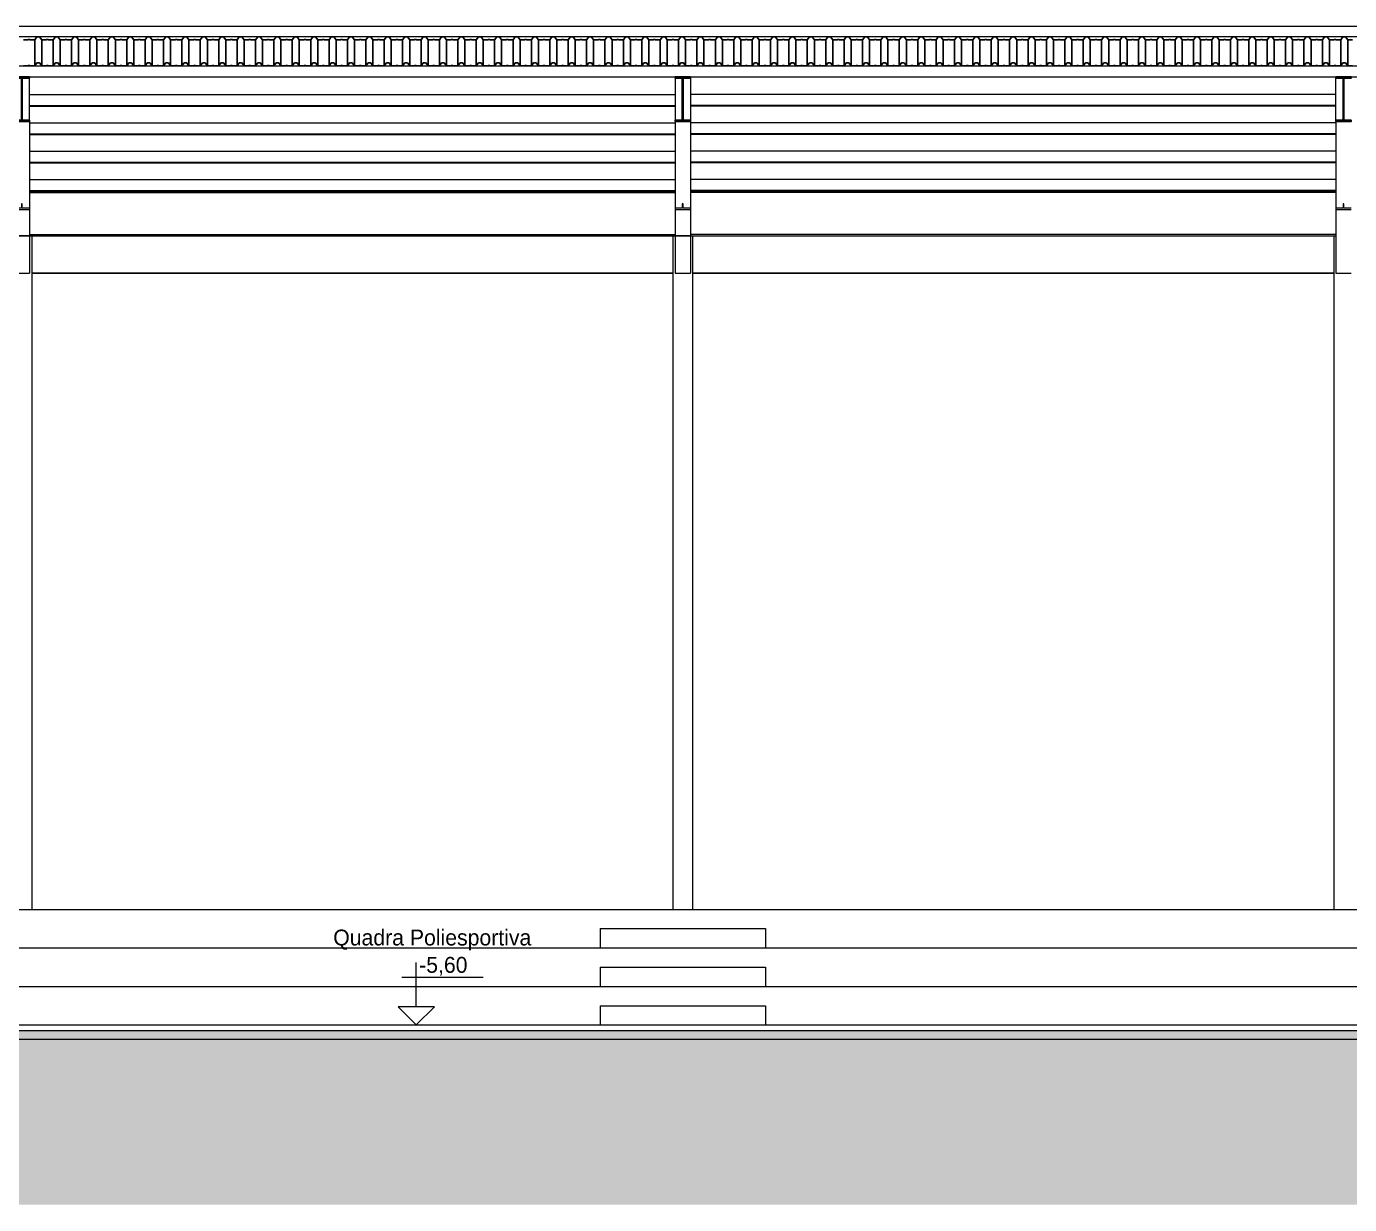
# Model space of a CAD drawing. Header units: millimetres. Extents: x 3006 to 6000, y 1661 to 3774.
# Drawn here: x 3914.73 to 3926.74, y 1769.83 to 1780.53 of the extents above; entities that cross this region are included whole.
import ezdxf

# ---------------------------------------------------------------- set-up
doc = ezdxf.new("R2010")
doc.units = ezdxf.units.MM
doc.header["$LTSCALE"] = 10
doc.linetypes.add('TT3', pattern=[0.25, 0.125, -0.125])
for name, color, linetype, lineweight in [('.10', 200, 'Continuous', 9), ('.10 ultra fina', 240, 'Continuous', 5), ('.15', 150, 'Continuous', 15), ('.25', 70, 'Continuous', 25), ('MARCAÇÕES', 230, 'Continuous', 15)]:
    doc.layers.add(name, color=color, linetype=linetype, lineweight=lineweight)
for name, color, linetype in [('.20 hachura', 185, 'Continuous'), ('ARQ-COB-VIS', 213, 'Continuous'), ('ARQ-HTC-CON', 251, 'Continuous'), ('ARQ-STR-MET-PRJ', 8, 'TT3'), ('Escrita', 34, 'Continuous')]:
    doc.layers.add(name, color=color, linetype=linetype)
doc.styles.add('Texto Wilian', font='himalaya.ttf')

msp = doc.modelspace()

# ---------------------------------------------------------------- hatches: boundary and pattern name
at = {"layer": '.20 hachura', "true_color": 0xc2a3a3}
h = msp.add_hatch(dxfattribs=at)
h.set_pattern_fill('EARTH', color=253, scale=0.1)
h.set_pattern_definition([(0, (0, -0.45), (0.635, 0.635), [0.635, -0.635]), (0, (0, -0.2119), (0.635, 0.635), [0.635, -0.635]), (0, (0, 0.02625), (0.635, 0.635), [0.635, -0.635]), (90, (0.0794, 0.1056), (-0.635, 0.635), [0.635, -0.635]), (90, (0.3175, 0.1056), (-0.635, 0.635), [0.635, -0.635]), (90, (0.5556, 0.1056), (-0.635, 0.635), [0.635, -0.635])])
h.paths.add_polyline_path([(3960.071, 1769.831), (3960.071, 1771.781), (3957.677, 1771.781), (3956.141, 1771.781), (3956.141, 1773.211), (3954.965, 1773.211), (3954.965, 1773.466), (3954.655, 1773.466), (3954.655, 1773.116), (3953.831, 1773.116), (3953.831, 1772.766), (3953, 1772.766), (3953, 1772.416), (3952.163, 1772.416), (3952.163, 1772.066), (3951.313, 1772.066), (3951.313, 1771.716), (3950.445, 1771.716), (3950.445, 1771.331), (3947.715, 1771.331), (3947.715, 1771.651), (3938.95, 1771.651), (3938.95, 1771.331), (3897.595, 1771.331), (3897.595, 1769.831)])
at = {"layer": 'ARQ-HTC-CON'}
msp.add_hatch(color=256, dxfattribs=at).paths.add_polyline_path([(3897.595, 1771.411), (3897.595, 1771.331), (3938.95, 1771.331), (3938.95, 1771.411)])

# ---------------------------------------------------------------- linework, layer by layer
at = {"layer": '.10', "color": 200, "lineweight": 9}
for p, q in [((3897.595, 1771.461), (3938.82, 1771.461)), ((3897.595, 1771.411), (3938.87, 1771.411)), ((3897.595, 1771.331), (3938.95, 1771.331))]:
    msp.add_line(p, q, dxfattribs=at)
at = {"layer": '.10 ultra fina', "color": 240, "lineweight": 5}
for p, q in [((3938.753, 1780.527), (3902.617, 1780.527)), ((3938.713, 1780.432), (3902.655, 1780.432)), ((3908.595, 1772.511), (3932.774, 1772.511)), ((3919.935, 1772.336), (3919.935, 1772.161)), ((3919.935, 1772.336), (3921.435, 1772.336)), ((3921.435, 1772.336), (3921.435, 1772.161)), ((3908.595, 1772.161), (3932.774, 1772.161)), ((3919.935, 1771.986), (3919.935, 1771.811)), ((3919.935, 1771.986), (3921.435, 1771.986)), ((3921.435, 1771.986), (3921.435, 1771.811)), ((3908.595, 1771.811), (3932.774, 1771.811)), ((3919.935, 1771.636), (3919.935, 1771.461)), ((3919.935, 1771.636), (3921.435, 1771.636)), ((3921.435, 1771.636), (3921.435, 1771.461))]:
    msp.add_line(p, q, dxfattribs=at)
at = {"layer": '.15', "color": 150, "lineweight": 15}
for p, q in [((3902.615, 1780.17), (3938.615, 1780.17)), ((3902.615, 1780.069), (3938.615, 1780.069)), ((3914.755, 1779.675), (3914.755, 1780.058)), ((3920.615, 1780.058), (3920.615, 1779.675)), ((3920.755, 1780.058), (3920.755, 1779.675)), ((3926.615, 1779.675), (3926.615, 1780.058)), ((3914.755, 1779.908), (3920.615, 1779.908)), ((3926.615, 1779.908), (3920.755, 1779.908)), ((3914.755, 1779.808), (3920.615, 1779.808)), ((3914.755, 1779.803), (3920.615, 1779.803)), ((3926.615, 1779.808), (3920.755, 1779.808)), ((3926.615, 1779.803), (3920.755, 1779.803)), ((3914.755, 1779.664), (3914.755, 1778.286)), ((3914.755, 1779.651), (3920.615, 1779.651)), ((3920.615, 1779.664), (3920.615, 1778.286)), ((3920.755, 1779.664), (3920.755, 1778.286)), ((3926.615, 1779.651), (3920.755, 1779.651)), ((3926.615, 1779.664), (3926.615, 1778.286)), ((3914.755, 1779.551), (3920.615, 1779.551)), ((3914.755, 1779.546), (3920.615, 1779.546)), ((3926.615, 1779.551), (3920.755, 1779.551)), ((3926.615, 1779.546), (3920.755, 1779.546)), ((3914.755, 1779.394), (3920.615, 1779.394)), ((3926.615, 1779.394), (3920.755, 1779.394)), ((3914.755, 1779.294), (3920.615, 1779.294)), ((3914.755, 1779.289), (3920.615, 1779.289)), ((3926.615, 1779.294), (3920.755, 1779.294)), ((3926.615, 1779.289), (3920.755, 1779.289)), ((3914.755, 1779.137), (3920.615, 1779.137)), ((3926.615, 1779.137), (3920.755, 1779.137)), ((3914.755, 1779.037), (3920.615, 1779.037)), ((3914.755, 1779.032), (3920.615, 1779.032)), ((3914.755, 1779.029), (3920.615, 1779.029)), ((3914.755, 1779.018), (3920.615, 1779.018)), ((3926.615, 1779.037), (3920.755, 1779.037)), ((3926.615, 1779.032), (3920.755, 1779.032)), ((3926.615, 1779.029), (3920.755, 1779.029)), ((3926.615, 1779.018), (3920.755, 1779.018)), ((3914.615, 1778.866), (3914.755, 1778.866)), ((3920.615, 1778.866), (3920.755, 1778.866)), ((3926.615, 1778.866), (3926.755, 1778.866)), ((3914.755, 1778.637), (3920.615, 1778.637)), ((3914.755, 1778.626), (3920.615, 1778.626)), ((3914.774, 1778.626), (3914.774, 1772.511)), ((3920.595, 1778.626), (3920.595, 1772.511)), ((3926.615, 1778.637), (3920.755, 1778.637)), ((3920.755, 1778.626), (3926.615, 1778.626)), ((3920.774, 1778.626), (3920.774, 1772.511)), ((3926.595, 1778.626), (3926.595, 1772.511)), ((3914.615, 1778.286), (3914.755, 1778.286)), ((3920.615, 1778.286), (3920.755, 1778.286)), ((3926.615, 1778.286), (3926.755, 1778.286))]:
    msp.add_line(p, q, dxfattribs=at)
for points in [[(3914.755, 1778.877), (3914.688, 1778.877), (3914.688, 1778.915), (3914.681, 1778.915), (3914.681, 1778.877), (3914.615, 1778.877)], [(3920.755, 1778.877), (3920.688, 1778.877), (3920.688, 1778.915), (3920.681, 1778.915), (3920.681, 1778.877), (3920.615, 1778.877)], [(3926.755, 1778.877), (3926.688, 1778.877), (3926.688, 1778.915), (3926.681, 1778.915), (3926.681, 1778.877), (3926.615, 1778.877)]]:
    msp.add_lwpolyline(points, dxfattribs=at)
at = {"layer": '.25', "color": 70, "lineweight": 25}
for p, q in [((3916.659, 1780.432), (3916.652, 1780.423)), ((3921.669, 1780.432), (3921.662, 1780.423)), ((3926.679, 1780.432), (3926.672, 1780.423))]:
    msp.add_line(p, q, dxfattribs=at)
for points in [[(3915.657, 1780.432), (3915.637, 1780.406), (3915.593, 1780.406), (3915.593, 1780.408), (3915.578, 1780.408), (3915.578, 1780.406), (3915.534, 1780.406), (3915.514, 1780.432), (3915.49, 1780.432), (3915.47, 1780.406), (3915.426, 1780.406), (3915.426, 1780.408), (3915.411, 1780.408), (3915.411, 1780.406), (3915.367, 1780.406), (3915.347, 1780.432), (3915.323, 1780.432), (3915.303, 1780.406), (3915.259, 1780.406), (3915.259, 1780.408), (3915.244, 1780.408), (3915.244, 1780.406), (3915.2, 1780.406), (3915.18, 1780.432), (3915.156, 1780.432), (3915.136, 1780.406), (3915.092, 1780.406), (3915.092, 1780.408), (3915.077, 1780.408), (3915.077, 1780.406), (3915.033, 1780.406), (3915.013, 1780.432), (3914.989, 1780.432), (3914.969, 1780.406), (3914.925, 1780.406), (3914.925, 1780.408), (3914.91, 1780.408), (3914.91, 1780.406), (3914.866, 1780.406), (3914.846, 1780.432), (3914.822, 1780.432), (3914.802, 1780.406), (3914.758, 1780.406), (3914.758, 1780.408), (3914.743, 1780.408), (3914.743, 1780.406), (3914.699, 1780.406)], [(3916.683, 1780.432), (3916.659, 1780.432), (3916.639, 1780.406), (3916.595, 1780.406), (3916.595, 1780.408), (3916.58, 1780.408), (3916.58, 1780.406), (3916.536, 1780.406), (3916.516, 1780.432), (3916.492, 1780.432), (3916.472, 1780.406), (3916.428, 1780.406), (3916.428, 1780.408), (3916.413, 1780.408), (3916.413, 1780.406), (3916.369, 1780.406), (3916.349, 1780.432), (3916.325, 1780.432), (3916.305, 1780.406), (3916.261, 1780.406), (3916.261, 1780.408), (3916.246, 1780.408), (3916.246, 1780.406), (3916.202, 1780.406), (3916.182, 1780.432), (3916.158, 1780.432), (3916.138, 1780.406), (3916.094, 1780.406), (3916.094, 1780.408), (3916.079, 1780.408), (3916.079, 1780.406), (3916.035, 1780.406), (3916.015, 1780.432), (3915.991, 1780.432), (3915.971, 1780.406), (3915.927, 1780.406), (3915.927, 1780.408), (3915.912, 1780.408), (3915.912, 1780.406), (3915.868, 1780.406), (3915.848, 1780.432), (3915.824, 1780.432), (3915.804, 1780.406), (3915.76, 1780.406), (3915.76, 1780.408), (3915.745, 1780.408), (3915.745, 1780.406), (3915.701, 1780.406), (3915.681, 1780.432), (3915.657, 1780.432), (3915.65, 1780.423)], [(3917.661, 1780.432), (3917.641, 1780.406), (3917.597, 1780.406), (3917.597, 1780.408), (3917.582, 1780.408), (3917.582, 1780.406), (3917.538, 1780.406), (3917.518, 1780.432), (3917.494, 1780.432), (3917.474, 1780.406), (3917.43, 1780.406), (3917.43, 1780.408), (3917.415, 1780.408), (3917.415, 1780.406), (3917.371, 1780.406), (3917.351, 1780.432), (3917.327, 1780.432), (3917.307, 1780.406), (3917.263, 1780.406), (3917.263, 1780.408), (3917.248, 1780.408), (3917.248, 1780.406), (3917.204, 1780.406), (3917.184, 1780.432), (3917.16, 1780.432), (3917.14, 1780.406), (3917.096, 1780.406), (3917.096, 1780.408), (3917.081, 1780.408), (3917.081, 1780.406), (3917.037, 1780.406), (3917.017, 1780.432), (3916.993, 1780.432), (3916.973, 1780.406), (3916.929, 1780.406), (3916.929, 1780.408), (3916.914, 1780.408), (3916.914, 1780.406), (3916.87, 1780.406), (3916.85, 1780.432), (3916.826, 1780.432), (3916.806, 1780.406), (3916.762, 1780.406), (3916.762, 1780.408), (3916.747, 1780.408), (3916.747, 1780.406), (3916.703, 1780.406), (3916.683, 1780.432)], [(3918.663, 1780.432), (3918.643, 1780.406), (3918.599, 1780.406), (3918.599, 1780.408), (3918.584, 1780.408), (3918.584, 1780.406), (3918.54, 1780.406), (3918.52, 1780.432), (3918.496, 1780.432), (3918.476, 1780.406), (3918.432, 1780.406), (3918.432, 1780.408), (3918.417, 1780.408), (3918.417, 1780.406), (3918.373, 1780.406), (3918.353, 1780.432), (3918.329, 1780.432), (3918.309, 1780.406), (3918.265, 1780.406), (3918.265, 1780.408), (3918.25, 1780.408), (3918.25, 1780.406), (3918.206, 1780.406), (3918.186, 1780.432), (3918.162, 1780.432), (3918.142, 1780.406), (3918.098, 1780.406), (3918.098, 1780.408), (3918.083, 1780.408), (3918.083, 1780.406), (3918.039, 1780.406), (3918.019, 1780.432), (3917.995, 1780.432), (3917.975, 1780.406), (3917.931, 1780.406), (3917.931, 1780.408), (3917.916, 1780.408), (3917.916, 1780.406), (3917.872, 1780.406), (3917.852, 1780.432), (3917.828, 1780.432), (3917.808, 1780.406), (3917.764, 1780.406), (3917.764, 1780.408), (3917.749, 1780.408), (3917.749, 1780.406), (3917.705, 1780.406), (3917.685, 1780.432), (3917.661, 1780.432), (3917.654, 1780.423)], [(3919.665, 1780.432), (3919.645, 1780.406), (3919.601, 1780.406), (3919.601, 1780.408), (3919.586, 1780.408), (3919.586, 1780.406), (3919.542, 1780.406), (3919.522, 1780.432), (3919.498, 1780.432), (3919.478, 1780.406), (3919.434, 1780.406), (3919.434, 1780.408), (3919.419, 1780.408), (3919.419, 1780.406), (3919.375, 1780.406), (3919.355, 1780.432), (3919.331, 1780.432), (3919.311, 1780.406), (3919.267, 1780.406), (3919.267, 1780.408), (3919.252, 1780.408), (3919.252, 1780.406), (3919.208, 1780.406), (3919.188, 1780.432), (3919.164, 1780.432), (3919.144, 1780.406), (3919.1, 1780.406), (3919.1, 1780.408), (3919.085, 1780.408), (3919.085, 1780.406), (3919.041, 1780.406), (3919.021, 1780.432), (3918.997, 1780.432), (3918.977, 1780.406), (3918.933, 1780.406), (3918.933, 1780.408), (3918.918, 1780.408), (3918.918, 1780.406), (3918.874, 1780.406), (3918.854, 1780.432), (3918.83, 1780.432), (3918.81, 1780.406), (3918.766, 1780.406), (3918.766, 1780.408), (3918.751, 1780.408), (3918.751, 1780.406), (3918.707, 1780.406), (3918.687, 1780.432), (3918.663, 1780.432), (3918.656, 1780.423)], [(3920.667, 1780.432), (3920.647, 1780.406), (3920.603, 1780.406), (3920.603, 1780.408), (3920.588, 1780.408), (3920.588, 1780.406), (3920.544, 1780.406), (3920.524, 1780.432), (3920.5, 1780.432), (3920.48, 1780.406), (3920.436, 1780.406), (3920.436, 1780.408), (3920.421, 1780.408), (3920.421, 1780.406), (3920.377, 1780.406), (3920.357, 1780.432), (3920.333, 1780.432), (3920.313, 1780.406), (3920.269, 1780.406), (3920.269, 1780.408), (3920.254, 1780.408), (3920.254, 1780.406), (3920.21, 1780.406), (3920.19, 1780.432), (3920.166, 1780.432), (3920.146, 1780.406), (3920.102, 1780.406), (3920.102, 1780.408), (3920.087, 1780.408), (3920.087, 1780.406), (3920.043, 1780.406), (3920.023, 1780.432), (3919.999, 1780.432), (3919.979, 1780.406), (3919.935, 1780.406), (3919.935, 1780.408), (3919.92, 1780.408), (3919.92, 1780.406), (3919.876, 1780.406), (3919.856, 1780.432), (3919.832, 1780.432), (3919.812, 1780.406), (3919.768, 1780.406), (3919.768, 1780.408), (3919.753, 1780.408), (3919.753, 1780.406), (3919.709, 1780.406), (3919.689, 1780.432), (3919.665, 1780.432), (3919.658, 1780.423)], [(3921.693, 1780.432), (3921.669, 1780.432), (3921.649, 1780.406), (3921.605, 1780.406), (3921.605, 1780.408), (3921.59, 1780.408), (3921.59, 1780.406), (3921.546, 1780.406), (3921.526, 1780.432), (3921.502, 1780.432), (3921.482, 1780.406), (3921.438, 1780.406), (3921.438, 1780.408), (3921.423, 1780.408), (3921.423, 1780.406), (3921.379, 1780.406), (3921.359, 1780.432), (3921.335, 1780.432), (3921.315, 1780.406), (3921.271, 1780.406), (3921.271, 1780.408), (3921.256, 1780.408), (3921.256, 1780.406), (3921.212, 1780.406), (3921.192, 1780.432), (3921.168, 1780.432), (3921.148, 1780.406), (3921.104, 1780.406), (3921.104, 1780.408), (3921.089, 1780.408), (3921.089, 1780.406), (3921.045, 1780.406), (3921.025, 1780.432), (3921.001, 1780.432), (3920.981, 1780.406), (3920.937, 1780.406), (3920.937, 1780.408), (3920.922, 1780.408), (3920.922, 1780.406), (3920.878, 1780.406), (3920.858, 1780.432), (3920.834, 1780.432), (3920.814, 1780.406), (3920.77, 1780.406), (3920.77, 1780.408), (3920.755, 1780.408), (3920.755, 1780.406), (3920.711, 1780.406), (3920.691, 1780.432), (3920.667, 1780.432), (3920.66, 1780.423)], [(3922.671, 1780.432), (3922.651, 1780.406), (3922.607, 1780.406), (3922.607, 1780.408), (3922.592, 1780.408), (3922.592, 1780.406), (3922.548, 1780.406), (3922.528, 1780.432), (3922.504, 1780.432), (3922.484, 1780.406), (3922.44, 1780.406), (3922.44, 1780.408), (3922.425, 1780.408), (3922.425, 1780.406), (3922.381, 1780.406), (3922.361, 1780.432), (3922.337, 1780.432), (3922.317, 1780.406), (3922.273, 1780.406), (3922.273, 1780.408), (3922.258, 1780.408), (3922.258, 1780.406), (3922.214, 1780.406), (3922.194, 1780.432), (3922.17, 1780.432), (3922.15, 1780.406), (3922.106, 1780.406), (3922.106, 1780.408), (3922.091, 1780.408), (3922.091, 1780.406), (3922.047, 1780.406), (3922.027, 1780.432), (3922.003, 1780.432), (3921.983, 1780.406), (3921.939, 1780.406), (3921.939, 1780.408), (3921.924, 1780.408), (3921.924, 1780.406), (3921.88, 1780.406), (3921.86, 1780.432), (3921.836, 1780.432), (3921.816, 1780.406), (3921.772, 1780.406), (3921.772, 1780.408), (3921.757, 1780.408), (3921.757, 1780.406), (3921.713, 1780.406), (3921.693, 1780.432)], [(3923.673, 1780.432), (3923.653, 1780.406), (3923.609, 1780.406), (3923.609, 1780.408), (3923.594, 1780.408), (3923.594, 1780.406), (3923.55, 1780.406), (3923.53, 1780.432), (3923.506, 1780.432), (3923.486, 1780.406), (3923.442, 1780.406), (3923.442, 1780.408), (3923.427, 1780.408), (3923.427, 1780.406), (3923.383, 1780.406), (3923.363, 1780.432), (3923.339, 1780.432), (3923.319, 1780.406), (3923.275, 1780.406), (3923.275, 1780.408), (3923.26, 1780.408), (3923.26, 1780.406), (3923.216, 1780.406), (3923.196, 1780.432), (3923.172, 1780.432), (3923.152, 1780.406), (3923.108, 1780.406), (3923.108, 1780.408), (3923.093, 1780.408), (3923.093, 1780.406), (3923.049, 1780.406), (3923.029, 1780.432), (3923.005, 1780.432), (3922.985, 1780.406), (3922.941, 1780.406), (3922.941, 1780.408), (3922.926, 1780.408), (3922.926, 1780.406), (3922.882, 1780.406), (3922.862, 1780.432), (3922.838, 1780.432), (3922.818, 1780.406), (3922.774, 1780.406), (3922.774, 1780.408), (3922.759, 1780.408), (3922.759, 1780.406), (3922.715, 1780.406), (3922.695, 1780.432), (3922.671, 1780.432), (3922.664, 1780.423)], [(3924.675, 1780.432), (3924.655, 1780.406), (3924.611, 1780.406), (3924.611, 1780.408), (3924.596, 1780.408), (3924.596, 1780.406), (3924.552, 1780.406), (3924.532, 1780.432), (3924.508, 1780.432), (3924.488, 1780.406), (3924.444, 1780.406), (3924.444, 1780.408), (3924.429, 1780.408), (3924.429, 1780.406), (3924.385, 1780.406), (3924.365, 1780.432), (3924.341, 1780.432), (3924.321, 1780.406), (3924.277, 1780.406), (3924.277, 1780.408), (3924.262, 1780.408), (3924.262, 1780.406), (3924.218, 1780.406), (3924.198, 1780.432), (3924.174, 1780.432), (3924.154, 1780.406), (3924.11, 1780.406), (3924.11, 1780.408), (3924.095, 1780.408), (3924.095, 1780.406), (3924.051, 1780.406), (3924.031, 1780.432), (3924.007, 1780.432), (3923.987, 1780.406), (3923.943, 1780.406), (3923.943, 1780.408), (3923.928, 1780.408), (3923.928, 1780.406), (3923.884, 1780.406), (3923.864, 1780.432), (3923.84, 1780.432), (3923.82, 1780.406), (3923.776, 1780.406), (3923.776, 1780.408), (3923.761, 1780.408), (3923.761, 1780.406), (3923.717, 1780.406), (3923.697, 1780.432), (3923.673, 1780.432), (3923.666, 1780.423)], [(3925.677, 1780.432), (3925.657, 1780.406), (3925.613, 1780.406), (3925.613, 1780.408), (3925.598, 1780.408), (3925.598, 1780.406), (3925.554, 1780.406), (3925.534, 1780.432), (3925.51, 1780.432), (3925.49, 1780.406), (3925.446, 1780.406), (3925.446, 1780.408), (3925.431, 1780.408), (3925.431, 1780.406), (3925.387, 1780.406), (3925.367, 1780.432), (3925.343, 1780.432), (3925.323, 1780.406), (3925.279, 1780.406), (3925.279, 1780.408), (3925.264, 1780.408), (3925.264, 1780.406), (3925.22, 1780.406), (3925.2, 1780.432), (3925.176, 1780.432), (3925.156, 1780.406), (3925.112, 1780.406), (3925.112, 1780.408), (3925.097, 1780.408), (3925.097, 1780.406), (3925.053, 1780.406), (3925.033, 1780.432), (3925.009, 1780.432), (3924.989, 1780.406), (3924.945, 1780.406), (3924.945, 1780.408), (3924.93, 1780.408), (3924.93, 1780.406), (3924.886, 1780.406), (3924.866, 1780.432), (3924.842, 1780.432), (3924.822, 1780.406), (3924.778, 1780.406), (3924.778, 1780.408), (3924.763, 1780.408), (3924.763, 1780.406), (3924.719, 1780.406), (3924.699, 1780.432), (3924.675, 1780.432), (3924.668, 1780.423)], [(3926.703, 1780.432), (3926.679, 1780.432), (3926.659, 1780.406), (3926.615, 1780.406), (3926.615, 1780.408), (3926.6, 1780.408), (3926.6, 1780.406), (3926.556, 1780.406), (3926.536, 1780.432), (3926.512, 1780.432), (3926.492, 1780.406), (3926.448, 1780.406), (3926.448, 1780.408), (3926.433, 1780.408), (3926.433, 1780.406), (3926.389, 1780.406), (3926.369, 1780.432), (3926.345, 1780.432), (3926.325, 1780.406), (3926.281, 1780.406), (3926.281, 1780.408), (3926.266, 1780.408), (3926.266, 1780.406), (3926.222, 1780.406), (3926.202, 1780.432), (3926.178, 1780.432), (3926.158, 1780.406), (3926.114, 1780.406), (3926.114, 1780.408), (3926.099, 1780.408), (3926.099, 1780.406), (3926.055, 1780.406), (3926.035, 1780.432), (3926.011, 1780.432), (3925.991, 1780.406), (3925.947, 1780.406), (3925.947, 1780.408), (3925.932, 1780.408), (3925.932, 1780.406), (3925.888, 1780.406), (3925.868, 1780.432), (3925.844, 1780.432), (3925.824, 1780.406), (3925.78, 1780.406), (3925.78, 1780.408), (3925.765, 1780.408), (3925.765, 1780.406), (3925.721, 1780.406), (3925.701, 1780.432), (3925.677, 1780.432), (3925.67, 1780.423)], [(3926.767, 1780.406), (3926.723, 1780.406), (3926.703, 1780.432)], [(3915.657, 1780.196), (3915.637, 1780.17), (3915.593, 1780.17), (3915.593, 1780.172), (3915.578, 1780.172), (3915.578, 1780.17), (3915.534, 1780.17), (3915.514, 1780.196), (3915.49, 1780.196), (3915.47, 1780.17), (3915.426, 1780.17), (3915.426, 1780.172), (3915.411, 1780.172), (3915.411, 1780.17), (3915.367, 1780.17), (3915.347, 1780.196), (3915.323, 1780.196), (3915.303, 1780.17), (3915.259, 1780.17), (3915.259, 1780.172), (3915.244, 1780.172), (3915.244, 1780.17), (3915.2, 1780.17), (3915.18, 1780.196), (3915.156, 1780.196), (3915.136, 1780.17), (3915.092, 1780.17), (3915.092, 1780.172), (3915.077, 1780.172), (3915.077, 1780.17), (3915.033, 1780.17), (3915.013, 1780.196), (3914.989, 1780.196), (3914.969, 1780.17), (3914.925, 1780.17), (3914.925, 1780.172), (3914.91, 1780.172), (3914.91, 1780.17), (3914.866, 1780.17), (3914.846, 1780.196), (3914.822, 1780.196), (3914.802, 1780.17), (3914.758, 1780.17), (3914.758, 1780.172), (3914.743, 1780.172), (3914.743, 1780.17), (3914.699, 1780.17)], [(3916.659, 1780.196), (3916.639, 1780.17), (3916.595, 1780.17), (3916.595, 1780.172), (3916.58, 1780.172), (3916.58, 1780.17), (3916.536, 1780.17), (3916.516, 1780.196), (3916.492, 1780.196), (3916.472, 1780.17), (3916.428, 1780.17), (3916.428, 1780.172), (3916.413, 1780.172), (3916.413, 1780.17), (3916.369, 1780.17), (3916.349, 1780.196), (3916.325, 1780.196), (3916.305, 1780.17), (3916.261, 1780.17), (3916.261, 1780.172), (3916.246, 1780.172), (3916.246, 1780.17), (3916.202, 1780.17), (3916.182, 1780.196), (3916.158, 1780.196), (3916.138, 1780.17), (3916.094, 1780.17), (3916.094, 1780.172), (3916.079, 1780.172), (3916.079, 1780.17), (3916.035, 1780.17), (3916.015, 1780.196), (3915.991, 1780.196), (3915.971, 1780.17), (3915.927, 1780.17), (3915.927, 1780.172), (3915.912, 1780.172), (3915.912, 1780.17), (3915.868, 1780.17), (3915.848, 1780.196), (3915.824, 1780.196), (3915.804, 1780.17), (3915.76, 1780.17), (3915.76, 1780.172), (3915.745, 1780.172), (3915.745, 1780.17), (3915.701, 1780.17), (3915.681, 1780.196), (3915.657, 1780.196), (3915.65, 1780.186)], [(3917.661, 1780.196), (3917.641, 1780.17), (3917.597, 1780.17), (3917.597, 1780.172), (3917.582, 1780.172), (3917.582, 1780.17), (3917.538, 1780.17), (3917.518, 1780.196), (3917.494, 1780.196), (3917.474, 1780.17), (3917.43, 1780.17), (3917.43, 1780.172), (3917.415, 1780.172), (3917.415, 1780.17), (3917.371, 1780.17), (3917.351, 1780.196), (3917.327, 1780.196), (3917.307, 1780.17), (3917.263, 1780.17), (3917.263, 1780.172), (3917.248, 1780.172), (3917.248, 1780.17), (3917.204, 1780.17), (3917.184, 1780.196), (3917.16, 1780.196), (3917.14, 1780.17), (3917.096, 1780.17), (3917.096, 1780.172), (3917.081, 1780.172), (3917.081, 1780.17), (3917.037, 1780.17), (3917.017, 1780.196), (3916.993, 1780.196), (3916.973, 1780.17), (3916.929, 1780.17), (3916.929, 1780.172), (3916.914, 1780.172), (3916.914, 1780.17), (3916.87, 1780.17), (3916.85, 1780.196), (3916.826, 1780.196), (3916.806, 1780.17), (3916.762, 1780.17), (3916.762, 1780.172), (3916.747, 1780.172), (3916.747, 1780.17), (3916.703, 1780.17), (3916.683, 1780.196), (3916.659, 1780.196), (3916.652, 1780.186)], [(3918.663, 1780.196), (3918.643, 1780.17), (3918.599, 1780.17), (3918.599, 1780.172), (3918.584, 1780.172), (3918.584, 1780.17), (3918.54, 1780.17), (3918.52, 1780.196), (3918.496, 1780.196), (3918.476, 1780.17), (3918.432, 1780.17), (3918.432, 1780.172), (3918.417, 1780.172), (3918.417, 1780.17), (3918.373, 1780.17), (3918.353, 1780.196), (3918.329, 1780.196), (3918.309, 1780.17), (3918.265, 1780.17), (3918.265, 1780.172), (3918.25, 1780.172), (3918.25, 1780.17), (3918.206, 1780.17), (3918.186, 1780.196), (3918.162, 1780.196), (3918.142, 1780.17), (3918.098, 1780.17), (3918.098, 1780.172), (3918.083, 1780.172), (3918.083, 1780.17), (3918.039, 1780.17), (3918.019, 1780.196), (3917.995, 1780.196), (3917.975, 1780.17), (3917.931, 1780.17), (3917.931, 1780.172), (3917.916, 1780.172), (3917.916, 1780.17), (3917.872, 1780.17), (3917.852, 1780.196), (3917.828, 1780.196), (3917.808, 1780.17), (3917.764, 1780.17), (3917.764, 1780.172), (3917.749, 1780.172), (3917.749, 1780.17), (3917.705, 1780.17), (3917.685, 1780.196), (3917.661, 1780.196), (3917.654, 1780.186)], [(3919.665, 1780.196), (3919.645, 1780.17), (3919.601, 1780.17), (3919.601, 1780.172), (3919.586, 1780.172), (3919.586, 1780.17), (3919.542, 1780.17), (3919.522, 1780.196), (3919.498, 1780.196), (3919.478, 1780.17), (3919.434, 1780.17), (3919.434, 1780.172), (3919.419, 1780.172), (3919.419, 1780.17), (3919.375, 1780.17), (3919.355, 1780.196), (3919.331, 1780.196), (3919.311, 1780.17), (3919.267, 1780.17), (3919.267, 1780.172), (3919.252, 1780.172), (3919.252, 1780.17), (3919.208, 1780.17), (3919.188, 1780.196), (3919.164, 1780.196), (3919.144, 1780.17), (3919.1, 1780.17), (3919.1, 1780.172), (3919.085, 1780.172), (3919.085, 1780.17), (3919.041, 1780.17), (3919.021, 1780.196), (3918.997, 1780.196), (3918.977, 1780.17), (3918.933, 1780.17), (3918.933, 1780.172), (3918.918, 1780.172), (3918.918, 1780.17), (3918.874, 1780.17), (3918.854, 1780.196), (3918.83, 1780.196), (3918.81, 1780.17), (3918.766, 1780.17), (3918.766, 1780.172), (3918.751, 1780.172), (3918.751, 1780.17), (3918.707, 1780.17), (3918.687, 1780.196), (3918.663, 1780.196), (3918.656, 1780.186)], [(3920.667, 1780.196), (3920.647, 1780.17), (3920.603, 1780.17), (3920.603, 1780.172), (3920.588, 1780.172), (3920.588, 1780.17), (3920.544, 1780.17), (3920.524, 1780.196), (3920.5, 1780.196), (3920.48, 1780.17), (3920.436, 1780.17), (3920.436, 1780.172), (3920.421, 1780.172), (3920.421, 1780.17), (3920.377, 1780.17), (3920.357, 1780.196), (3920.333, 1780.196), (3920.313, 1780.17), (3920.269, 1780.17), (3920.269, 1780.172), (3920.254, 1780.172), (3920.254, 1780.17), (3920.21, 1780.17), (3920.19, 1780.196), (3920.166, 1780.196), (3920.146, 1780.17), (3920.102, 1780.17), (3920.102, 1780.172), (3920.087, 1780.172), (3920.087, 1780.17), (3920.043, 1780.17), (3920.023, 1780.196), (3919.999, 1780.196), (3919.979, 1780.17), (3919.935, 1780.17), (3919.935, 1780.172), (3919.92, 1780.172), (3919.92, 1780.17), (3919.876, 1780.17), (3919.856, 1780.196), (3919.832, 1780.196), (3919.812, 1780.17), (3919.768, 1780.17), (3919.768, 1780.172), (3919.753, 1780.172), (3919.753, 1780.17), (3919.709, 1780.17), (3919.689, 1780.196), (3919.665, 1780.196), (3919.658, 1780.186)], [(3921.669, 1780.196), (3921.649, 1780.17), (3921.605, 1780.17), (3921.605, 1780.172), (3921.59, 1780.172), (3921.59, 1780.17), (3921.546, 1780.17), (3921.526, 1780.196), (3921.502, 1780.196), (3921.482, 1780.17), (3921.438, 1780.17), (3921.438, 1780.172), (3921.423, 1780.172), (3921.423, 1780.17), (3921.379, 1780.17), (3921.359, 1780.196), (3921.335, 1780.196), (3921.315, 1780.17), (3921.271, 1780.17), (3921.271, 1780.172), (3921.256, 1780.172), (3921.256, 1780.17), (3921.212, 1780.17), (3921.192, 1780.196), (3921.168, 1780.196), (3921.148, 1780.17), (3921.104, 1780.17), (3921.104, 1780.172), (3921.089, 1780.172), (3921.089, 1780.17), (3921.045, 1780.17), (3921.025, 1780.196), (3921.001, 1780.196), (3920.981, 1780.17), (3920.937, 1780.17), (3920.937, 1780.172), (3920.922, 1780.172), (3920.922, 1780.17), (3920.878, 1780.17), (3920.858, 1780.196), (3920.834, 1780.196), (3920.814, 1780.17), (3920.77, 1780.17), (3920.77, 1780.172), (3920.755, 1780.172), (3920.755, 1780.17), (3920.711, 1780.17), (3920.691, 1780.196), (3920.667, 1780.196), (3920.66, 1780.186)], [(3922.671, 1780.196), (3922.651, 1780.17), (3922.607, 1780.17), (3922.607, 1780.172), (3922.592, 1780.172), (3922.592, 1780.17), (3922.548, 1780.17), (3922.528, 1780.196), (3922.504, 1780.196), (3922.484, 1780.17), (3922.44, 1780.17), (3922.44, 1780.172), (3922.425, 1780.172), (3922.425, 1780.17), (3922.381, 1780.17), (3922.361, 1780.196), (3922.337, 1780.196), (3922.317, 1780.17), (3922.273, 1780.17), (3922.273, 1780.172), (3922.258, 1780.172), (3922.258, 1780.17), (3922.214, 1780.17), (3922.194, 1780.196), (3922.17, 1780.196), (3922.15, 1780.17), (3922.106, 1780.17), (3922.106, 1780.172), (3922.091, 1780.172), (3922.091, 1780.17), (3922.047, 1780.17), (3922.027, 1780.196), (3922.003, 1780.196), (3921.983, 1780.17), (3921.939, 1780.17), (3921.939, 1780.172), (3921.924, 1780.172), (3921.924, 1780.17), (3921.88, 1780.17), (3921.86, 1780.196), (3921.836, 1780.196), (3921.816, 1780.17), (3921.772, 1780.17), (3921.772, 1780.172), (3921.757, 1780.172), (3921.757, 1780.17), (3921.713, 1780.17), (3921.693, 1780.196), (3921.669, 1780.196), (3921.662, 1780.186)], [(3923.673, 1780.196), (3923.653, 1780.17), (3923.609, 1780.17), (3923.609, 1780.172), (3923.594, 1780.172), (3923.594, 1780.17), (3923.55, 1780.17), (3923.53, 1780.196), (3923.506, 1780.196), (3923.486, 1780.17), (3923.442, 1780.17), (3923.442, 1780.172), (3923.427, 1780.172), (3923.427, 1780.17), (3923.383, 1780.17), (3923.363, 1780.196), (3923.339, 1780.196), (3923.319, 1780.17), (3923.275, 1780.17), (3923.275, 1780.172), (3923.26, 1780.172), (3923.26, 1780.17), (3923.216, 1780.17), (3923.196, 1780.196), (3923.172, 1780.196), (3923.152, 1780.17), (3923.108, 1780.17), (3923.108, 1780.172), (3923.093, 1780.172), (3923.093, 1780.17), (3923.049, 1780.17), (3923.029, 1780.196), (3923.005, 1780.196), (3922.985, 1780.17), (3922.941, 1780.17), (3922.941, 1780.172), (3922.926, 1780.172), (3922.926, 1780.17), (3922.882, 1780.17), (3922.862, 1780.196), (3922.838, 1780.196), (3922.818, 1780.17), (3922.774, 1780.17), (3922.774, 1780.172), (3922.759, 1780.172), (3922.759, 1780.17), (3922.715, 1780.17), (3922.695, 1780.196), (3922.671, 1780.196), (3922.664, 1780.186)], [(3924.675, 1780.196), (3924.655, 1780.17), (3924.611, 1780.17), (3924.611, 1780.172), (3924.596, 1780.172), (3924.596, 1780.17), (3924.552, 1780.17), (3924.532, 1780.196), (3924.508, 1780.196), (3924.488, 1780.17), (3924.444, 1780.17), (3924.444, 1780.172), (3924.429, 1780.172), (3924.429, 1780.17), (3924.385, 1780.17), (3924.365, 1780.196), (3924.341, 1780.196), (3924.321, 1780.17), (3924.277, 1780.17), (3924.277, 1780.172), (3924.262, 1780.172), (3924.262, 1780.17), (3924.218, 1780.17), (3924.198, 1780.196), (3924.174, 1780.196), (3924.154, 1780.17), (3924.11, 1780.17), (3924.11, 1780.172), (3924.095, 1780.172), (3924.095, 1780.17), (3924.051, 1780.17), (3924.031, 1780.196), (3924.007, 1780.196), (3923.987, 1780.17), (3923.943, 1780.17), (3923.943, 1780.172), (3923.928, 1780.172), (3923.928, 1780.17), (3923.884, 1780.17), (3923.864, 1780.196), (3923.84, 1780.196), (3923.82, 1780.17), (3923.776, 1780.17), (3923.776, 1780.172), (3923.761, 1780.172), (3923.761, 1780.17), (3923.717, 1780.17), (3923.697, 1780.196), (3923.673, 1780.196), (3923.666, 1780.186)], [(3925.677, 1780.196), (3925.657, 1780.17), (3925.613, 1780.17), (3925.613, 1780.172), (3925.598, 1780.172), (3925.598, 1780.17), (3925.554, 1780.17), (3925.534, 1780.196), (3925.51, 1780.196), (3925.49, 1780.17), (3925.446, 1780.17), (3925.446, 1780.172), (3925.431, 1780.172), (3925.431, 1780.17), (3925.387, 1780.17), (3925.367, 1780.196), (3925.343, 1780.196), (3925.323, 1780.17), (3925.279, 1780.17), (3925.279, 1780.172), (3925.264, 1780.172), (3925.264, 1780.17), (3925.22, 1780.17), (3925.2, 1780.196), (3925.176, 1780.196), (3925.156, 1780.17), (3925.112, 1780.17), (3925.112, 1780.172), (3925.097, 1780.172), (3925.097, 1780.17), (3925.053, 1780.17), (3925.033, 1780.196), (3925.009, 1780.196), (3924.989, 1780.17), (3924.945, 1780.17), (3924.945, 1780.172), (3924.93, 1780.172), (3924.93, 1780.17), (3924.886, 1780.17), (3924.866, 1780.196), (3924.842, 1780.196), (3924.822, 1780.17), (3924.778, 1780.17), (3924.778, 1780.172), (3924.763, 1780.172), (3924.763, 1780.17), (3924.719, 1780.17), (3924.699, 1780.196), (3924.675, 1780.196), (3924.668, 1780.186)], [(3926.679, 1780.196), (3926.659, 1780.17), (3926.615, 1780.17), (3926.615, 1780.172), (3926.6, 1780.172), (3926.6, 1780.17), (3926.556, 1780.17), (3926.536, 1780.196), (3926.512, 1780.196), (3926.492, 1780.17), (3926.448, 1780.17), (3926.448, 1780.172), (3926.433, 1780.172), (3926.433, 1780.17), (3926.389, 1780.17), (3926.369, 1780.196), (3926.345, 1780.196), (3926.325, 1780.17), (3926.281, 1780.17), (3926.281, 1780.172), (3926.266, 1780.172), (3926.266, 1780.17), (3926.222, 1780.17), (3926.202, 1780.196), (3926.178, 1780.196), (3926.158, 1780.17), (3926.114, 1780.17), (3926.114, 1780.172), (3926.099, 1780.172), (3926.099, 1780.17), (3926.055, 1780.17), (3926.035, 1780.196), (3926.011, 1780.196), (3925.991, 1780.17), (3925.947, 1780.17), (3925.947, 1780.172), (3925.932, 1780.172), (3925.932, 1780.17), (3925.888, 1780.17), (3925.868, 1780.196), (3925.844, 1780.196), (3925.824, 1780.17), (3925.78, 1780.17), (3925.78, 1780.172), (3925.765, 1780.172), (3925.765, 1780.17), (3925.721, 1780.17), (3925.701, 1780.196), (3925.677, 1780.196), (3925.67, 1780.186)], [(3926.767, 1780.17), (3926.723, 1780.17), (3926.703, 1780.196), (3926.679, 1780.196), (3926.672, 1780.186)]]:
    msp.add_lwpolyline(points, dxfattribs=at)
for points in [[(3914.615, 1779.664), (3914.615, 1779.675), (3914.681, 1779.675), (3914.681, 1780.058), (3914.615, 1780.058), (3914.615, 1780.069), (3914.755, 1780.069), (3914.755, 1780.058), (3914.688, 1780.058), (3914.688, 1779.675), (3914.755, 1779.675), (3914.755, 1779.664)], [(3920.615, 1779.664), (3920.615, 1779.675), (3920.681, 1779.675), (3920.681, 1780.058), (3920.615, 1780.058), (3920.615, 1780.069), (3920.755, 1780.069), (3920.755, 1780.058), (3920.688, 1780.058), (3920.688, 1779.675), (3920.755, 1779.675), (3920.755, 1779.664)], [(3926.615, 1779.664), (3926.615, 1779.675), (3926.681, 1779.675), (3926.681, 1780.058), (3926.615, 1780.058), (3926.615, 1780.069), (3926.755, 1780.069), (3926.755, 1780.058), (3926.688, 1780.058), (3926.688, 1779.675), (3926.755, 1779.675), (3926.755, 1779.664)]]:
    msp.add_lwpolyline(points, close=True, dxfattribs=at)
at = {"layer": 'ARQ-COB-VIS', "color": 8}
for p, q in [((3914.802, 1780.406), (3914.802, 1780.17)), ((3914.866, 1780.406), (3914.866, 1780.17)), ((3914.969, 1780.406), (3914.969, 1780.17)), ((3915.033, 1780.406), (3915.033, 1780.17)), ((3915.136, 1780.406), (3915.136, 1780.17)), ((3915.2, 1780.406), (3915.2, 1780.17)), ((3915.303, 1780.406), (3915.303, 1780.17)), ((3915.367, 1780.406), (3915.367, 1780.17)), ((3915.47, 1780.406), (3915.47, 1780.17)), ((3915.534, 1780.406), (3915.534, 1780.17)), ((3915.637, 1780.406), (3915.637, 1780.17)), ((3915.701, 1780.406), (3915.701, 1780.17)), ((3915.804, 1780.406), (3915.804, 1780.17)), ((3915.868, 1780.406), (3915.868, 1780.17)), ((3915.971, 1780.406), (3915.971, 1780.17)), ((3916.035, 1780.406), (3916.035, 1780.17)), ((3916.138, 1780.406), (3916.138, 1780.17)), ((3916.202, 1780.406), (3916.202, 1780.17)), ((3916.305, 1780.406), (3916.305, 1780.17)), ((3916.369, 1780.406), (3916.369, 1780.17)), ((3916.472, 1780.406), (3916.472, 1780.17)), ((3916.536, 1780.406), (3916.536, 1780.17)), ((3916.639, 1780.406), (3916.639, 1780.17)), ((3916.703, 1780.406), (3916.703, 1780.17)), ((3916.806, 1780.406), (3916.806, 1780.17)), ((3916.87, 1780.406), (3916.87, 1780.17)), ((3916.973, 1780.406), (3916.973, 1780.17)), ((3917.037, 1780.406), (3917.037, 1780.17)), ((3917.14, 1780.406), (3917.14, 1780.17)), ((3917.204, 1780.406), (3917.204, 1780.17)), ((3917.307, 1780.406), (3917.307, 1780.17)), ((3917.371, 1780.406), (3917.371, 1780.17)), ((3917.474, 1780.406), (3917.474, 1780.17)), ((3917.538, 1780.406), (3917.538, 1780.17)), ((3917.641, 1780.406), (3917.641, 1780.17)), ((3917.705, 1780.406), (3917.705, 1780.17)), ((3917.808, 1780.406), (3917.808, 1780.17)), ((3917.872, 1780.406), (3917.872, 1780.17)), ((3917.975, 1780.406), (3917.975, 1780.17)), ((3918.039, 1780.406), (3918.039, 1780.17)), ((3918.142, 1780.406), (3918.142, 1780.17)), ((3918.206, 1780.406), (3918.206, 1780.17)), ((3918.309, 1780.406), (3918.309, 1780.17)), ((3918.373, 1780.406), (3918.373, 1780.17)), ((3918.476, 1780.406), (3918.476, 1780.17)), ((3918.54, 1780.406), (3918.54, 1780.17)), ((3918.643, 1780.406), (3918.643, 1780.17)), ((3918.707, 1780.406), (3918.707, 1780.17)), ((3918.81, 1780.406), (3918.81, 1780.17)), ((3918.874, 1780.406), (3918.874, 1780.17)), ((3918.977, 1780.406), (3918.977, 1780.17)), ((3919.041, 1780.406), (3919.041, 1780.17)), ((3919.144, 1780.406), (3919.144, 1780.17)), ((3919.208, 1780.406), (3919.208, 1780.17)), ((3919.311, 1780.406), (3919.311, 1780.17)), ((3919.375, 1780.406), (3919.375, 1780.17)), ((3919.478, 1780.406), (3919.478, 1780.17)), ((3919.542, 1780.406), (3919.542, 1780.17)), ((3919.645, 1780.406), (3919.645, 1780.17)), ((3919.709, 1780.406), (3919.709, 1780.17)), ((3919.812, 1780.406), (3919.812, 1780.17)), ((3919.876, 1780.406), (3919.876, 1780.17)), ((3919.979, 1780.406), (3919.979, 1780.17)), ((3920.043, 1780.406), (3920.043, 1780.17)), ((3920.146, 1780.406), (3920.146, 1780.17)), ((3920.21, 1780.406), (3920.21, 1780.17)), ((3920.313, 1780.406), (3920.313, 1780.17)), ((3920.377, 1780.406), (3920.377, 1780.17)), ((3920.48, 1780.406), (3920.48, 1780.17)), ((3920.544, 1780.406), (3920.544, 1780.17)), ((3920.647, 1780.406), (3920.647, 1780.17)), ((3920.711, 1780.406), (3920.711, 1780.17)), ((3920.814, 1780.406), (3920.814, 1780.17)), ((3920.878, 1780.406), (3920.878, 1780.17)), ((3920.981, 1780.406), (3920.981, 1780.17)), ((3921.045, 1780.406), (3921.045, 1780.17)), ((3921.148, 1780.406), (3921.148, 1780.17)), ((3921.212, 1780.406), (3921.212, 1780.17)), ((3921.315, 1780.406), (3921.315, 1780.17)), ((3921.379, 1780.406), (3921.379, 1780.17)), ((3921.482, 1780.406), (3921.482, 1780.17)), ((3921.546, 1780.406), (3921.546, 1780.17)), ((3921.649, 1780.406), (3921.649, 1780.17)), ((3921.713, 1780.406), (3921.713, 1780.17)), ((3921.816, 1780.406), (3921.816, 1780.17)), ((3921.88, 1780.406), (3921.88, 1780.17)), ((3921.983, 1780.406), (3921.983, 1780.17)), ((3922.047, 1780.406), (3922.047, 1780.17)), ((3922.15, 1780.406), (3922.15, 1780.17)), ((3922.214, 1780.406), (3922.214, 1780.17)), ((3922.317, 1780.406), (3922.317, 1780.17)), ((3922.381, 1780.406), (3922.381, 1780.17)), ((3922.484, 1780.406), (3922.484, 1780.17)), ((3922.548, 1780.406), (3922.548, 1780.17)), ((3922.651, 1780.406), (3922.651, 1780.17)), ((3922.715, 1780.406), (3922.715, 1780.17)), ((3922.818, 1780.406), (3922.818, 1780.17)), ((3922.882, 1780.406), (3922.882, 1780.17)), ((3922.985, 1780.406), (3922.985, 1780.17)), ((3923.049, 1780.406), (3923.049, 1780.17)), ((3923.152, 1780.406), (3923.152, 1780.17)), ((3923.216, 1780.406), (3923.216, 1780.17)), ((3923.319, 1780.406), (3923.319, 1780.17)), ((3923.383, 1780.406), (3923.383, 1780.17)), ((3923.486, 1780.406), (3923.486, 1780.17)), ((3923.55, 1780.406), (3923.55, 1780.17)), ((3923.653, 1780.406), (3923.653, 1780.17)), ((3923.717, 1780.406), (3923.717, 1780.17)), ((3923.82, 1780.406), (3923.82, 1780.17)), ((3923.884, 1780.406), (3923.884, 1780.17)), ((3923.987, 1780.406), (3923.987, 1780.17)), ((3924.051, 1780.406), (3924.051, 1780.17)), ((3924.154, 1780.406), (3924.154, 1780.17)), ((3924.218, 1780.406), (3924.218, 1780.17)), ((3924.321, 1780.406), (3924.321, 1780.17)), ((3924.385, 1780.406), (3924.385, 1780.17)), ((3924.488, 1780.406), (3924.488, 1780.17)), ((3924.552, 1780.406), (3924.552, 1780.17)), ((3924.655, 1780.406), (3924.655, 1780.17)), ((3924.719, 1780.406), (3924.719, 1780.17)), ((3924.822, 1780.406), (3924.822, 1780.17)), ((3924.886, 1780.406), (3924.886, 1780.17)), ((3924.989, 1780.406), (3924.989, 1780.17)), ((3925.053, 1780.406), (3925.053, 1780.17)), ((3925.156, 1780.406), (3925.156, 1780.17)), ((3925.22, 1780.406), (3925.22, 1780.17)), ((3925.323, 1780.406), (3925.323, 1780.17)), ((3925.387, 1780.406), (3925.387, 1780.17)), ((3925.49, 1780.406), (3925.49, 1780.17)), ((3925.554, 1780.406), (3925.554, 1780.17)), ((3925.657, 1780.406), (3925.657, 1780.17)), ((3925.721, 1780.406), (3925.721, 1780.17)), ((3925.824, 1780.406), (3925.824, 1780.17)), ((3925.888, 1780.406), (3925.888, 1780.17)), ((3925.991, 1780.406), (3925.991, 1780.17)), ((3926.055, 1780.406), (3926.055, 1780.17)), ((3926.158, 1780.406), (3926.158, 1780.17)), ((3926.222, 1780.406), (3926.222, 1780.17)), ((3926.325, 1780.406), (3926.325, 1780.17)), ((3926.389, 1780.406), (3926.389, 1780.17)), ((3926.492, 1780.406), (3926.492, 1780.17)), ((3926.556, 1780.406), (3926.556, 1780.17)), ((3926.659, 1780.406), (3926.659, 1780.17)), ((3926.723, 1780.406), (3926.723, 1780.17)), ((3914.774, 1778.286), (3920.595, 1778.286)), ((3926.595, 1778.286), (3920.774, 1778.286))]:
    msp.add_line(p, q, dxfattribs=at)
at = {"layer": 'ARQ-STR-MET-PRJ'}
for p, q in [((3914.615, 1778.626), (3914.755, 1778.626)), ((3920.615, 1778.626), (3920.755, 1778.626))]:
    msp.add_line(p, q, dxfattribs=at)
at = {"layer": 'MARCAÇÕES'}
for p, q in [((3918.266, 1771.625), (3918.266, 1772.028)), ((3918.135, 1771.896), (3918.874, 1771.896))]:
    msp.add_line(p, q, dxfattribs=at)
msp.add_lwpolyline([(3918.266, 1771.461), (3918.43, 1771.625), (3918.102, 1771.625)], close=True, dxfattribs=at)

# ---------------------------------------------------------------- texts
at = {"layer": 'Escrita', "style": 'Texto Wilian'}
for s, p in [('Quadra Poliesportiva ', (3917.512, 1772.183)), ('-5,60', (3918.292, 1771.935))]:
    msp.add_text(s, height=0.144, dxfattribs=at).set_placement(p)

doc.saveas('drawing.dxf')
